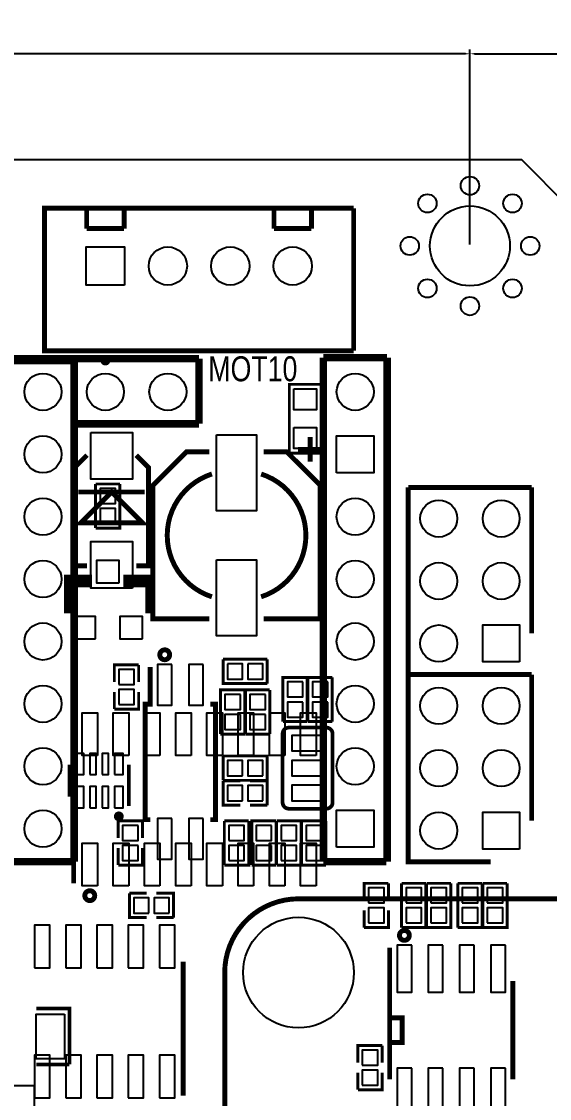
# Model space of a CAD drawing. Extents: x -23 to 189, y -20 to 117.
# Drawn here: x 113.59 to 135.06, y 72.66 to 116.5 of the extents above; entities that cross this region are included whole.
import ezdxf

# ---------------------------------------------------------------- set-up
doc = ezdxf.new("R2010")
doc.units = 0
doc.header["$MEASUREMENT"] = 0
doc.layers.get('0').update_dxf_attribs({"linetype": 'CONTINUOUS'})
doc.layers.get('Defpoints').update_dxf_attribs({"linetype": 'CONTINUOUS'})
for name, color, linetype in [('BOTTOM', 132, 'CONTINUOUS'), ('OUTLINE', 7, 'CONTINUOUS'), ('SILKSCREEN_BOTTOM', 230, 'CONTINUOUS'), ('SILKSCREEN_TOP', 7, 'CONTINUOUS'), ('TOP', 1, 'CONTINUOUS')]:
    doc.layers.add(name, color=color, linetype=linetype)
doc.dimstyles.get("Standard").update_dxf_attribs({"dimtxt": 0.18, "dimasz": 0.18, "dimexe": 0.18, "dimexo": 0.0625, "dimgap": 0.09, "dimtad": 0, "dimtih": 1, "dimtoh": 1, "dimzin": 0, "dimdsep": 46, "dimtxsty": 'STANDARD', "dimcen": 0.09, "dimadec": 0, "dimazin": 0, "dimtfac": 1, "dimtofl": 0, "dimtmove": 0, "dimatfit": 3, "dimfxl": 1, "dimtolj": 1, "dimtzin": 0, "dimarcsym": 0})

# ---------------------------------------------------------------- blocks, each defined once
blk = doc.blocks.new('*D10')
at = {"color": 0, "linetype": 'Continuous', "lineweight": -2}
for p, q in [((26.825, 107.426), (26.825, 115.364)), ((131.826, 107.426), (131.826, 115.364)), ((27.005, 115.184), (75.069, 115.184)), ((131.646, 115.184), (83.582, 115.184))]:
    blk.add_line(p, q, dxfattribs=at)
at = {"color": 0, "linetype": 'Continuous'}
for points in [[(27.005, 115.214), (27.005, 115.154), (26.825, 115.184)], [(131.646, 115.214), (131.646, 115.154), (131.826, 115.184)]]:
    blk.add_solid(points, dxfattribs=at)
at = {"layer": 'Defpoints', "color": 0, "linetype": 'Continuous'}
for p in [(131.826, 115.184), (26.825, 107.363), (131.826, 107.363)]:
    blk.add_point(p, dxfattribs=at)
at = {"color": 0, "linetype": 'Continuous', "insert": (79.325, 115.184), "char_height": 2, "attachment_point": 5}
blk.add_mtext('\\A1;105.00', dxfattribs=at)
blk = doc.blocks.new('*D11')
at = {"color": 0, "linetype": 'Continuous', "lineweight": -2}
for p, q in [((131.826, 107.488), (131.826, 115.364)), ((172.974, 104.965), (172.974, 115.364)), ((132.006, 115.184), (148.977, 115.184)), ((172.794, 115.184), (155.823, 115.184))]:
    blk.add_line(p, q, dxfattribs=at)
at = {"color": 0, "linetype": 'Continuous'}
for points in [[(132.006, 115.214), (132.006, 115.154), (131.826, 115.184)], [(172.794, 115.214), (172.794, 115.154), (172.974, 115.184)]]:
    blk.add_solid(points, dxfattribs=at)
at = {"layer": 'Defpoints', "color": 0, "linetype": 'Continuous'}
for p in [(131.826, 115.184), (131.826, 107.426), (172.974, 104.902)]:
    blk.add_point(p, dxfattribs=at)
at = {"color": 0, "linetype": 'Continuous', "insert": (152.4, 115.184), "char_height": 2, "attachment_point": 5}
blk.add_mtext('\\A1;41.15', dxfattribs=at)

msp = doc.modelspace()

# ---------------------------------------------------------------- linework, layer by layer
at = {"layer": 'BOTTOM'}
for points in [[(117.77726, 105.7656), (116.2177, 105.7656), (116.2177, 107.32516), (117.77726, 107.32516)], [(126.4031, 98.12782), (126.4031, 99.63658), (127.91186, 99.63658), (127.91186, 98.12782)], [(116.77904, 96.87814), (117.40896, 96.87814), (117.40896, 97.48774), (116.77904, 97.48774)], [(116.77904, 96.06026), (117.40896, 96.06026), (117.40896, 96.66986), (116.77904, 96.66986)], [(117.5512, 93.6498), (117.5512, 94.5642), (116.6368, 94.5642), (116.6368, 93.6498)], [(116.5987, 91.3638), (116.5987, 92.2782), (115.6843, 92.2782), (115.6843, 91.3638)], [(118.5037, 91.3638), (118.5037, 92.2782), (117.5893, 92.2782), (117.5893, 91.3638)], [(133.84657, 90.43289), (132.34543, 90.43289), (132.34543, 91.93403), (133.84657, 91.93403)], [(119.70004, 90.31986), (119.12092, 90.31986), (119.12092, 88.66886), (119.70004, 88.66886)], [(120.97004, 90.31986), (120.39092, 90.31986), (120.39092, 88.66886), (120.97004, 88.66886)], [(121.96826, 90.35796), (121.96826, 89.72804), (122.57786, 89.72804), (122.57786, 90.35796)], [(122.78614, 90.35796), (122.78614, 89.72804), (123.39574, 89.72804), (123.39574, 90.35796)], [(117.54104, 89.51214), (118.17096, 89.51214), (118.17096, 90.12174), (117.54104, 90.12174)], [(125.02896, 89.61374), (124.39904, 89.61374), (124.39904, 89.00414), (125.02896, 89.00414)], [(126.04496, 89.61374), (125.41504, 89.61374), (125.41504, 89.00414), (126.04496, 89.00414)], [(117.54104, 88.69426), (118.17096, 88.69426), (118.17096, 89.30386), (117.54104, 89.30386)], [(122.48896, 89.10574), (121.85904, 89.10574), (121.85904, 88.49614), (122.48896, 88.49614)], [(123.50496, 89.10574), (122.87504, 89.10574), (122.87504, 88.49614), (123.50496, 88.49614)], [(125.02896, 88.79586), (124.39904, 88.79586), (124.39904, 88.18626), (125.02896, 88.18626)], [(126.04496, 88.79586), (125.41504, 88.79586), (125.41504, 88.18626), (126.04496, 88.18626)], [(122.48896, 88.28786), (121.85904, 88.28786), (121.85904, 87.67826), (122.48896, 87.67826)], [(123.50496, 88.28786), (122.87504, 88.28786), (122.87504, 87.67826), (123.50496, 87.67826)], [(125.857, 87.4395), (124.587, 87.4395), (124.587, 86.8045), (125.857, 86.8045)], [(115.76304, 85.84311), (116.12372, 85.84311), (116.12372, 86.70417), (115.76304, 86.70417)], [(116.36502, 85.84311), (116.6241, 85.84311), (116.6241, 86.70417), (116.36502, 86.70417)], [(116.86286, 85.84311), (117.12194, 85.84311), (117.12194, 86.70417), (116.86286, 86.70417)], [(117.36324, 85.84311), (117.72392, 85.84311), (117.72392, 86.70417), (117.36324, 86.70417)], [(122.57786, 85.79104), (122.57786, 86.42096), (121.96826, 86.42096), (121.96826, 85.79104)], [(123.39574, 85.79104), (123.39574, 86.42096), (122.78614, 86.42096), (122.78614, 85.79104)], [(125.857, 86.4235), (124.587, 86.4235), (124.587, 85.7885), (125.857, 85.7885)], [(115.76304, 84.49183), (116.12372, 84.49183), (116.12372, 85.35289), (115.76304, 85.35289)], [(116.36502, 84.49183), (116.6241, 84.49183), (116.6241, 85.35289), (116.36502, 85.35289)], [(116.86286, 84.49183), (117.12194, 84.49183), (117.12194, 85.35289), (116.86286, 85.35289)], [(117.36324, 84.49183), (117.72392, 84.49183), (117.72392, 85.35289), (117.36324, 85.35289)], [(122.57786, 84.77504), (122.57786, 85.40496), (121.96826, 85.40496), (121.96826, 84.77504)], [(123.39574, 84.77504), (123.39574, 85.40496), (122.78614, 85.40496), (122.78614, 84.77504)], [(125.857, 85.4075), (124.587, 85.4075), (124.587, 84.7725), (125.857, 84.7725)], [(126.4031, 82.88782), (126.4031, 84.39658), (127.91186, 84.39658), (127.91186, 82.88782)], [(133.84657, 82.81289), (132.34543, 82.81289), (132.34543, 84.31403), (133.84657, 84.31403)], [(118.32844, 83.77174), (117.69852, 83.77174), (117.69852, 83.16214), (118.32844, 83.16214)], [(119.70004, 84.05114), (119.12092, 84.05114), (119.12092, 82.40014), (119.70004, 82.40014)], [(120.97004, 84.05114), (120.39092, 84.05114), (120.39092, 82.40014), (120.97004, 82.40014)], [(122.01652, 83.16214), (122.64644, 83.16214), (122.64644, 83.77174), (122.01652, 83.77174)], [(123.75896, 83.77174), (123.12904, 83.77174), (123.12904, 83.16214), (123.75896, 83.16214)], [(124.14504, 83.16214), (124.77496, 83.16214), (124.77496, 83.77174), (124.14504, 83.77174)], [(125.79096, 83.77174), (125.16104, 83.77174), (125.16104, 83.16214), (125.79096, 83.16214)], [(118.32844, 82.95386), (117.69852, 82.95386), (117.69852, 82.34426), (118.32844, 82.34426)], [(122.01652, 82.34426), (122.64644, 82.34426), (122.64644, 82.95386), (122.01652, 82.95386)], [(123.75896, 82.95386), (123.12904, 82.95386), (123.12904, 82.34426), (123.75896, 82.34426)], [(124.14504, 82.34426), (124.77496, 82.34426), (124.77496, 82.95386), (124.14504, 82.95386)], [(125.79096, 82.95386), (125.16104, 82.95386), (125.16104, 82.34426), (125.79096, 82.34426)], [(127.70104, 80.62214), (128.33096, 80.62214), (128.33096, 81.23174), (127.70104, 81.23174)], [(129.22504, 80.62214), (129.85496, 80.62214), (129.85496, 81.23174), (129.22504, 81.23174)], [(130.24104, 80.62214), (130.87096, 80.62214), (130.87096, 81.23174), (130.24104, 81.23174)], [(131.51104, 80.62214), (132.14096, 80.62214), (132.14096, 81.23174), (131.51104, 81.23174)], [(132.52704, 80.62214), (133.15696, 80.62214), (133.15696, 81.23174), (132.52704, 81.23174)], [(118.76786, 80.20304), (118.76786, 80.83296), (118.15826, 80.83296), (118.15826, 80.20304)], [(119.58574, 80.20304), (119.58574, 80.83296), (118.97614, 80.83296), (118.97614, 80.20304)], [(127.70104, 79.80426), (128.33096, 79.80426), (128.33096, 80.41386), (127.70104, 80.41386)], [(129.22504, 79.80426), (129.85496, 79.80426), (129.85496, 80.41386), (129.22504, 80.41386)], [(130.24104, 79.80426), (130.87096, 79.80426), (130.87096, 80.41386), (130.24104, 80.41386)], [(131.51104, 79.80426), (132.14096, 79.80426), (132.14096, 80.41386), (131.51104, 80.41386)], [(132.52704, 79.80426), (133.15696, 79.80426), (133.15696, 80.41386), (132.52704, 80.41386)], [(114.11204, 77.97927), (114.74196, 77.97927), (114.74196, 79.71917), (114.11204, 79.71917)], [(115.38204, 77.97927), (116.01196, 77.97927), (116.01196, 79.71917), (115.38204, 79.71917)], [(116.65204, 77.97927), (117.28196, 77.97927), (117.28196, 79.71917), (116.65204, 79.71917)], [(117.92204, 77.97927), (118.55196, 77.97927), (118.55196, 79.71917), (117.92204, 79.71917)], [(119.19204, 77.97927), (119.82196, 77.97927), (119.82196, 79.71917), (119.19204, 79.71917)], [(129.45872, 78.89748), (128.85928, 78.89748), (128.85928, 76.9874), (129.45872, 76.9874)], [(130.72872, 78.89748), (130.12928, 78.89748), (130.12928, 76.9874), (130.72872, 76.9874)], [(131.99872, 78.89748), (131.39928, 78.89748), (131.39928, 76.9874), (131.99872, 76.9874)], [(133.26872, 78.89748), (132.66928, 78.89748), (132.66928, 76.9874), (133.26872, 76.9874)], [(127.44704, 74.01814), (128.07696, 74.01814), (128.07696, 74.62774), (127.44704, 74.62774)], [(114.11204, 72.68083), (114.74196, 72.68083), (114.74196, 74.42073), (114.11204, 74.42073)], [(115.38204, 72.68083), (116.01196, 72.68083), (116.01196, 74.42073), (115.38204, 74.42073)], [(116.65204, 72.68083), (117.28196, 72.68083), (117.28196, 74.42073), (116.65204, 74.42073)], [(117.92204, 72.68083), (118.55196, 72.68083), (118.55196, 74.42073), (117.92204, 74.42073)], [(119.19204, 72.68083), (119.82196, 72.68083), (119.82196, 74.42073), (119.19204, 74.42073)], [(127.44704, 73.20026), (128.07696, 73.20026), (128.07696, 73.80986), (127.44704, 73.80986)], [(129.45872, 73.8886), (128.85928, 73.8886), (128.85928, 71.97852), (129.45872, 71.97852)], [(130.72872, 73.8886), (130.12928, 73.8886), (130.12928, 71.97852), (130.72872, 71.97852)], [(131.99872, 73.8886), (131.39928, 73.8886), (131.39928, 71.97852), (131.99872, 71.97852)], [(133.26872, 73.8886), (132.66928, 73.8886), (132.66928, 71.97852), (133.26872, 71.97852)]]:
    msp.add_lwpolyline(points, close=True, dxfattribs=at)
for centre, radius in [((131.826, 109.81436), 0.37465), ((130.09626, 109.093), 0.37465), ((133.55574, 109.093), 0.37465), ((131.826, 107.36326), 1.6256), ((129.3749, 107.36326), 0.37465), ((134.2771, 107.36326), 0.37465), ((119.53748, 106.54538), 0.77978), ((122.07748, 106.54538), 0.77978), ((124.61748, 106.54538), 0.77978), ((130.09626, 105.63352), 0.37465), ((133.55574, 105.63352), 0.37465), ((131.826, 104.91216), 0.37465), ((114.45748, 101.4222), 0.75438), ((116.99748, 101.4222), 0.75438), ((119.53748, 101.4222), 0.75438), ((127.15748, 101.4222), 0.75438), ((114.45748, 98.8822), 0.75438), ((114.45748, 96.3422), 0.75438), ((127.15748, 96.3422), 0.75438), ((130.556, 96.26346), 0.75057), ((133.096, 96.26346), 0.75057), ((114.45748, 93.8022), 0.75438), ((127.15748, 93.8022), 0.75438), ((130.556, 93.72346), 0.75057), ((133.096, 93.72346), 0.75057), ((114.45748, 91.2622), 0.75438), ((127.15748, 91.2622), 0.75438), ((130.556, 91.18346), 0.75057), ((114.45748, 88.7222), 0.75438), ((127.15748, 88.7222), 0.75438), ((130.556, 88.64346), 0.75057), ((133.096, 88.64346), 0.75057), ((114.45748, 86.1822), 0.75438), ((127.15748, 86.1822), 0.75438), ((130.556, 86.10346), 0.75057), ((133.096, 86.10346), 0.75057), ((114.45748, 83.6422), 0.75438), ((130.556, 83.56346), 0.75057), ((124.85116, 77.78496), 2.25044)]:
    msp.add_circle(centre, radius, dxfattribs=at)
at = {"layer": 'OUTLINE'}
msp.add_lwpolyline([(135.8265, 108.966), (133.92912, 110.86338), (24.72182, 110.86338), (22.82444, 108.966), (0, 108.966), (0, 0.762), (22.82444, 0.762), (24.72182, -1.13538), (133.92912, -1.13538), (135.8265, 0.762), (177.038, 0.762), (177.038, 108.966)], close=True, dxfattribs=at)
at = {"layer": 'SILKSCREEN_BOTTOM'}
for points, const_width in [([(117.5893, 97.67316), (117.5893, 95.87484), (116.5987, 95.87484)], 0.11938), ([(116.5987, 97.67316), (117.5893, 97.67316)], 0.11938), ([(116.5987, 97.67316), (116.5987, 95.87484)], 0.11938), ([(115.443, 93.599), (116.332, 93.599), (116.332, 93.853), (115.443, 93.853), (115.443, 92.4052)], 0.254), ([(118.745, 93.599), (117.856, 93.599), (117.856, 93.853), (118.745, 93.853), (118.745, 92.4052)], 0.254), ([(117.3607, 89.60866), (117.3607, 90.30716), (118.3513, 90.30716)], 0.11938), ([(118.3513, 89.60866), (118.3513, 90.30716)], 0.11938), ([(118.8212, 90.2208), (118.8212, 88.7095), (118.61546, 88.7095), (118.61546, 84.0105), (118.8212, 84.0105)], 0.20066), ([(123.58116, 89.5477), (121.78284, 89.5477), (121.78284, 90.5383)], 0.11938), ([(123.58116, 90.5383), (121.78284, 90.5383)], 0.11938), ([(123.58116, 90.5383), (123.58116, 89.5477)], 0.11938), ([(124.2187, 88.00084), (124.2187, 89.79916), (125.2093, 89.79916)], 0.11938), ([(125.2093, 88.00084), (125.2093, 89.79916)], 0.11938), ([(125.2347, 88.00084), (125.2347, 89.79916), (126.2253, 89.79916)], 0.11938), ([(126.2253, 88.00084), (126.2253, 89.79916)], 0.11938), ([(118.3513, 89.20734), (118.3513, 88.50884), (117.3607, 88.50884)], 0.11938), ([(117.3607, 89.20734), (117.3607, 88.50884)], 0.11938), ([(121.6787, 87.49284), (121.6787, 89.29116), (122.6693, 89.29116)], 0.11938), ([(122.6693, 87.49284), (122.6693, 89.29116)], 0.11938), ([(122.6947, 87.49284), (122.6947, 89.29116), (123.6853, 89.29116)], 0.11938), ([(123.6853, 87.49284), (123.6853, 89.29116)], 0.11938), ([(121.26976, 88.7095), (121.4755, 88.7095), (121.4755, 84.0105), (121.26976, 84.0105)], 0.20066), ([(125.2093, 88.00084), (124.2187, 88.00084)], 0.11938), ([(125.984, 87.757), (124.46, 87.757)], 0.1524), ([(126.2253, 88.00084), (125.2347, 88.00084)], 0.11938), ([(122.6693, 87.49284), (121.6787, 87.49284)], 0.11938), ([(123.6853, 87.49284), (122.6947, 87.49284)], 0.11938), ([(124.206, 87.503), (124.206, 84.709)], 0.1524), ([(126.238, 87.503), (126.238, 84.709)], 0.1524), ([(121.78284, 86.6013), (123.58116, 86.6013), (123.58116, 85.6107)], 0.11938), ([(121.78284, 85.6107), (121.78284, 86.6013)], 0.11938), ([(115.53952, 84.94776), (115.53952, 86.24824)], 0.14986), ([(117.94744, 84.56676), (117.94744, 86.24824)], 0.14986), ([(121.78284, 85.6107), (123.58116, 85.6107)], 0.11938), ([(122.48134, 84.5947), (121.78284, 84.5947), (121.78284, 85.5853)], 0.11938), ([(122.48134, 85.5853), (121.78284, 85.5853)], 0.11938), ([(122.88266, 85.5853), (123.58116, 85.5853), (123.58116, 84.5947)], 0.11938), ([(122.88266, 84.5947), (123.58116, 84.5947)], 0.11938), ([(125.984, 84.455), (124.46, 84.455)], 0.1524), ([(117.51818, 83.25866), (117.51818, 83.95716), (118.50878, 83.95716)], 0.11938), ([(118.50878, 83.25866), (118.50878, 83.95716)], 0.11938), ([(122.82678, 83.95716), (122.82678, 82.15884), (121.83618, 82.15884)], 0.11938), ([(121.83618, 83.95716), (122.82678, 83.95716)], 0.11938), ([(121.83618, 83.95716), (121.83618, 82.15884)], 0.11938), ([(122.9487, 82.15884), (122.9487, 83.95716), (123.9393, 83.95716)], 0.11938), ([(123.9393, 82.15884), (123.9393, 83.95716)], 0.11938), ([(124.9553, 83.95716), (124.9553, 82.15884), (123.9647, 82.15884)], 0.11938), ([(123.9647, 83.95716), (124.9553, 83.95716)], 0.11938), ([(123.9647, 83.95716), (123.9647, 82.15884)], 0.11938), ([(124.9807, 82.15884), (124.9807, 83.95716), (125.9713, 83.95716)], 0.11938), ([(125.9713, 82.15884), (125.9713, 83.95716)], 0.11938), ([(118.50878, 82.85734), (118.50878, 82.15884), (117.51818, 82.15884)], 0.11938), ([(117.51818, 82.85734), (117.51818, 82.15884)], 0.11938), ([(123.9393, 82.15884), (122.9487, 82.15884)], 0.11938), ([(125.9713, 82.15884), (124.9807, 82.15884)], 0.11938), ([(127.5207, 80.71866), (127.5207, 81.41716), (128.5113, 81.41716)], 0.11938), ([(128.5113, 80.71866), (128.5113, 81.41716)], 0.11938), ([(130.0353, 81.41716), (130.0353, 79.61884), (129.0447, 79.61884)], 0.11938), ([(129.0447, 81.41716), (130.0353, 81.41716)], 0.11938), ([(129.0447, 81.41716), (129.0447, 79.61884)], 0.11938), ([(131.0513, 81.41716), (131.0513, 79.61884), (130.0607, 79.61884)], 0.11938), ([(130.0607, 81.41716), (131.0513, 81.41716)], 0.11938), ([(130.0607, 81.41716), (130.0607, 79.61884)], 0.11938), ([(132.3213, 81.41716), (132.3213, 79.61884), (131.3307, 79.61884)], 0.11938), ([(131.3307, 81.41716), (132.3213, 81.41716)], 0.11938), ([(131.3307, 81.41716), (131.3307, 79.61884)], 0.11938), ([(133.3373, 81.41716), (133.3373, 79.61884), (132.3467, 79.61884)], 0.11938), ([(132.3467, 81.41716), (133.3373, 81.41716)], 0.11938), ([(132.3467, 81.41716), (132.3467, 79.61884)], 0.11938), ([(118.67134, 80.0227), (117.97284, 80.0227), (117.97284, 81.0133)], 0.11938), ([(118.67134, 81.0133), (117.97284, 81.0133)], 0.11938), ([(119.07266, 81.0133), (119.77116, 81.0133), (119.77116, 80.0227)], 0.11938), ([(128.5113, 80.31734), (128.5113, 79.61884), (127.5207, 79.61884)], 0.11938), ([(127.5207, 80.31734), (127.5207, 79.61884)], 0.11938), ([(119.07266, 80.0227), (119.77116, 80.0227)], 0.11938), ([(128.55956, 78.79842), (128.55956, 73.43902)], 0.20066), ([(120.16232, 72.78116), (120.16232, 78.22946)], 0.20066), ([(133.56844, 77.43698), (133.56844, 73.43902)], 0.20066), ([(128.56464, 74.93762), (129.06502, 74.93762), (129.06502, 75.93838), (128.56464, 75.93838)], 0.20066), ([(127.2667, 74.11466), (127.2667, 74.81316), (128.2573, 74.81316)], 0.11938), ([(128.2573, 74.11466), (128.2573, 74.81316)], 0.11938), ([(128.2573, 73.71334), (128.2573, 73.01484), (127.2667, 73.01484)], 0.11938), ([(127.2667, 73.71334), (127.2667, 73.01484)], 0.11938)]:
    msp.add_lwpolyline(points, dxfattribs=dict(at, const_width=const_width))
for points, const_width in [([(119.61114, 90.72118, 1.000449), (119.20982, 90.71864, 0.999552), (119.61114, 90.72118)], 0.20066), ([(124.206, 87.503, -0.414214), (124.46, 87.757)], 0.1524), ([(125.984, 87.757, -0.414214), (126.238, 87.503)], 0.1524), ([(124.46, 84.455, -0.414214), (124.206, 84.709)], 0.1524), ([(126.238, 84.709, -0.414214), (125.984, 84.455)], 0.1524), ([(117.64264, 84.14258, 1.004249), (117.44452, 84.14258, 0.995769), (117.64264, 84.14258)], 0.20066), ([(129.35966, 79.2988, 1.002345), (128.95834, 79.29626, 0.997661), (129.35966, 79.2988)], 0.20066)]:
    msp.add_lwpolyline(points, format="xyb", dxfattribs=dict(at, const_width=const_width))
at = {"layer": 'SILKSCREEN_TOP'}
for points, const_width in [([(117.87632, 103.09606), (114.51844, 103.09606), (114.51844, 108.89488), (117.87632, 108.89488)], 0.20066), ([(116.23548, 108.06938), (116.23548, 108.89488)], 0.20066), ([(117.75948, 108.89488), (117.75948, 108.06938)], 0.20066), ([(127.09652, 108.89488), (117.87632, 108.89488)], 0.20066), ([(123.85548, 108.06938), (123.85548, 108.89488)], 0.20066), ([(125.37948, 108.89488), (125.37948, 108.06938)], 0.20066), ([(127.09652, 103.09606), (127.09652, 108.89488)], 0.20066), ([(117.75948, 108.06938), (116.23548, 108.06938)], 0.20066), ([(125.37948, 108.06938), (123.85548, 108.06938)], 0.20066), ([(117.87632, 103.09606), (127.09652, 103.09606)], 0.20066), ([(113.157, 102.7684), (120.80494, 102.7684)], 0.29972), ([(113.157, 102.6922), (115.72748, 102.6922)], 0.29972), ([(115.72748, 82.296), (115.72748, 102.6922)], 0.29972), ([(120.80494, 100.12172), (120.80494, 102.7684)], 0.29972), ([(125.86208, 82.296), (125.86208, 102.8192)], 0.29972), ([(125.86208, 102.8192), (128.45796, 102.8192)], 0.29972), ([(128.45796, 82.296), (128.45796, 102.8192)], 0.29972), ([(125.77064, 101.72954), (125.77064, 98.93046), (124.48032, 98.93046)], 0.11938), ([(124.48032, 98.93046), (124.48032, 101.72954), (125.77064, 101.72954)], 0.11938), ([(115.85448, 100.12172), (120.80494, 100.12172)], 0.29972), ([(125.33122, 98.57994), (125.33122, 99.5807)], 0.20066), ([(121.2215, 92.17914), (118.93042, 92.17914), (118.93042, 97.61982), (120.29186, 98.98126), (121.2215, 98.98126)], 0.20066), ([(123.44146, 92.17914), (125.73254, 92.17914), (125.73254, 97.61982), (124.3711, 98.98126), (123.44146, 98.98126)], 0.20066), ([(124.83084, 99.08032), (125.8316, 99.08032)], 0.20066), ([(116.25072, 94.34576), (115.75034, 94.34576), (115.75034, 98.34626), (116.25072, 98.84664)], 0.20066), ([(118.25224, 98.84664), (118.75262, 98.34626), (118.75262, 94.34576), (118.25224, 94.34576)], 0.20066), ([(117.25148, 97.3455), (116.0018, 96.09582), (118.50116, 96.09582), (117.25148, 97.3455)], 0.20066), ([(118.60022, 97.3455), (115.90274, 97.3455)], 0.20066), ([(134.33552, 97.53346), (129.31648, 97.53346)], 0.20066), ([(129.31648, 97.53346), (129.31648, 89.91346), (132.6642, 89.91346)], 0.20066), ([(134.33552, 91.58732), (134.33552, 97.53346)], 0.20066), ([(134.33552, 89.91346), (129.31648, 89.91346)], 0.20066), ([(129.31648, 89.91346), (129.31648, 82.29346), (132.6642, 82.29346)], 0.20066), ([(134.33552, 83.96732), (134.33552, 89.91346)], 0.20066), ([(115.70716, 81.41716), (115.70716, 86.86546)], 0.20066), ([(125.9078, 82.80654), (125.9078, 86.86546)], 0.20066), ([(113.157, 82.296), (115.72748, 82.296)], 0.29972), ([(125.857, 82.296), (128.42748, 82.296)], 0.29972), ([(124.85116, 80.78724), (173.8503, 80.78724)], 0.20066), ([(121.85142, 53.78704), (121.85142, 77.78496)], 0.20066), ([(114.18316, 76.31938), (115.53444, 76.31938), (115.53444, 74.04862)], 0.14986), ([(114.18316, 74.04862), (115.53444, 74.04862)], 0.14986)]:
    msp.add_lwpolyline(points, dxfattribs=dict(at, const_width=const_width))
at = {"layer": 'SILKSCREEN_TOP', "const_width": 0.20066}
for points in [[(117.09654, 102.69474, 0.993661), (116.89842, 102.69728, 1.006379), (117.09654, 102.69474)], [(121.33072, 93.08084, -0.727603), (121.33072, 98.07956)], [(123.33224, 93.08084, 0.728195), (123.33224, 98.07956)], [(116.56314, 80.91678, 1.002445), (116.16182, 80.91424, 0.997561), (116.56314, 80.91678)], [(124.85116, 80.78724, 0.414461), (121.85142, 77.78496)]]:
    msp.add_lwpolyline(points, format="xyb", dxfattribs=at)
at = {"layer": 'TOP'}
for points in [[(117.77726, 105.7656), (116.2177, 105.7656), (116.2177, 107.32516), (117.77726, 107.32516)], [(124.66066, 101.54539), (125.5903, 101.54539), (125.5903, 100.68433), (124.66066, 100.68433)], [(124.66066, 99.97567), (125.5903, 99.97567), (125.5903, 99.11461), (124.66066, 99.11461)], [(116.40185, 99.76612), (118.10111, 99.76612), (118.10111, 97.8662), (116.40185, 97.8662)], [(121.52122, 99.67468), (123.14174, 99.67468), (123.14174, 96.57588), (121.52122, 96.57588)], [(126.4031, 98.12782), (126.4031, 99.63658), (127.91186, 99.63658), (127.91186, 98.12782)], [(118.10111, 93.42628), (116.40185, 93.42628), (116.40185, 95.3262), (118.10111, 95.3262)], [(121.52122, 94.58452), (123.14174, 94.58452), (123.14174, 91.48572), (121.52122, 91.48572)], [(133.84657, 90.43289), (132.34543, 90.43289), (132.34543, 91.93403), (133.84657, 91.93403)], [(116.67744, 86.61527), (116.04752, 86.61527), (116.04752, 88.35517), (116.67744, 88.35517)], [(117.94744, 86.61527), (117.31752, 86.61527), (117.31752, 88.35517), (117.94744, 88.35517)], [(119.21744, 86.61527), (118.58752, 86.61527), (118.58752, 88.35517), (119.21744, 88.35517)], [(120.48744, 86.61527), (119.85752, 86.61527), (119.85752, 88.35517), (120.48744, 88.35517)], [(121.75744, 86.61527), (121.12752, 86.61527), (121.12752, 88.35517), (121.75744, 88.35517)], [(123.02744, 86.61527), (122.39752, 86.61527), (122.39752, 88.35517), (123.02744, 88.35517)], [(124.29744, 86.61527), (123.66752, 86.61527), (123.66752, 88.35517), (124.29744, 88.35517)], [(125.56744, 86.61527), (124.93752, 86.61527), (124.93752, 88.35517), (125.56744, 88.35517)], [(126.4031, 82.88782), (126.4031, 84.39658), (127.91186, 84.39658), (127.91186, 82.88782)], [(133.84657, 82.81289), (132.34543, 82.81289), (132.34543, 84.31403), (133.84657, 84.31403)], [(116.67744, 81.31683), (116.04752, 81.31683), (116.04752, 83.05673), (116.67744, 83.05673)], [(117.94744, 81.31683), (117.31752, 81.31683), (117.31752, 83.05673), (117.94744, 83.05673)], [(119.21744, 81.31683), (118.58752, 81.31683), (118.58752, 83.05673), (119.21744, 83.05673)], [(120.48744, 81.31683), (119.85752, 81.31683), (119.85752, 83.05673), (120.48744, 83.05673)], [(121.75744, 81.31683), (121.12752, 81.31683), (121.12752, 83.05673), (121.75744, 83.05673)], [(123.02744, 81.31683), (122.39752, 81.31683), (122.39752, 83.05673), (123.02744, 83.05673)], [(124.29744, 81.31683), (123.66752, 81.31683), (123.66752, 83.05673), (124.29744, 83.05673)], [(125.56744, 81.31683), (124.93752, 81.31683), (124.93752, 83.05673), (125.56744, 83.05673)], [(115.34013, 76.09459), (115.34013, 74.27341), (114.17935, 74.27341), (114.17935, 76.09459)], [(114.09426, 70.08368), (112.47374, 70.08368), (112.47374, 73.18248), (114.09426, 73.18248)]]:
    msp.add_lwpolyline(points, close=True, dxfattribs=at)
for centre, radius in [((131.826, 109.81436), 0.37465), ((130.09626, 109.093), 0.37465), ((133.55574, 109.093), 0.37465), ((131.826, 107.36326), 1.6256), ((129.3749, 107.36326), 0.37465), ((134.2771, 107.36326), 0.37465), ((119.53748, 106.54538), 0.77978), ((122.07748, 106.54538), 0.77978), ((124.61748, 106.54538), 0.77978), ((130.09626, 105.63352), 0.37465), ((133.55574, 105.63352), 0.37465), ((131.826, 104.91216), 0.37465), ((114.45748, 101.4222), 0.75438), ((116.99748, 101.4222), 0.75438), ((119.53748, 101.4222), 0.75438), ((127.15748, 101.4222), 0.75438), ((114.45748, 98.8822), 0.75438), ((114.45748, 96.3422), 0.75438), ((127.15748, 96.3422), 0.75438), ((130.556, 96.26346), 0.75057), ((133.096, 96.26346), 0.75057), ((114.45748, 93.8022), 0.75438), ((127.15748, 93.8022), 0.75438), ((130.556, 93.72346), 0.75057), ((133.096, 93.72346), 0.75057), ((114.45748, 91.2622), 0.75438), ((127.15748, 91.2622), 0.75438), ((130.556, 91.18346), 0.75057), ((114.45748, 88.7222), 0.75438), ((127.15748, 88.7222), 0.75438), ((130.556, 88.64346), 0.75057), ((133.096, 88.64346), 0.75057), ((114.45748, 86.1822), 0.75438), ((127.15748, 86.1822), 0.75438), ((130.556, 86.10346), 0.75057), ((133.096, 86.10346), 0.75057), ((114.45748, 83.6422), 0.75438), ((130.556, 83.56346), 0.75057), ((124.85116, 77.78496), 2.25044)]:
    msp.add_circle(centre, radius, dxfattribs=at)

# ---------------------------------------------------------------- texts
at = {"layer": 'SILKSCREEN_TOP', "width": 0.8}
msp.add_text('MOT10', height=1.016, dxfattribs=at).set_placement((121.1834, 101.854))

# ---------------------------------------------------------------- dimensions: what is measured, and where the dimension line sits
at = {"linetype": 'Continuous'}
dim = msp.add_linear_dim(base=(131.826, 115.18395), p1=(26.82494, 107.36326), p2=(131.826, 107.36326), dimstyle='Standard', override={"dimtxt": 2}, dxfattribs=at)
dim.commit()
dim.dimension.update_dxf_attribs({"geometry": '*D10', "text_midpoint": (79.32547, 115.18395)})
dim = msp.add_linear_dim(base=(131.826, 115.18395), p1=(172.974, 104.902), p2=(131.826, 107.42576), dimstyle='Standard', override={"dimtxt": 2}, dxfattribs=at)
dim.commit()
dim.dimension.update_dxf_attribs({"geometry": '*D11', "text_midpoint": (152.4, 115.18395), "dimtype": 160})

doc.saveas('drawing.dxf')
